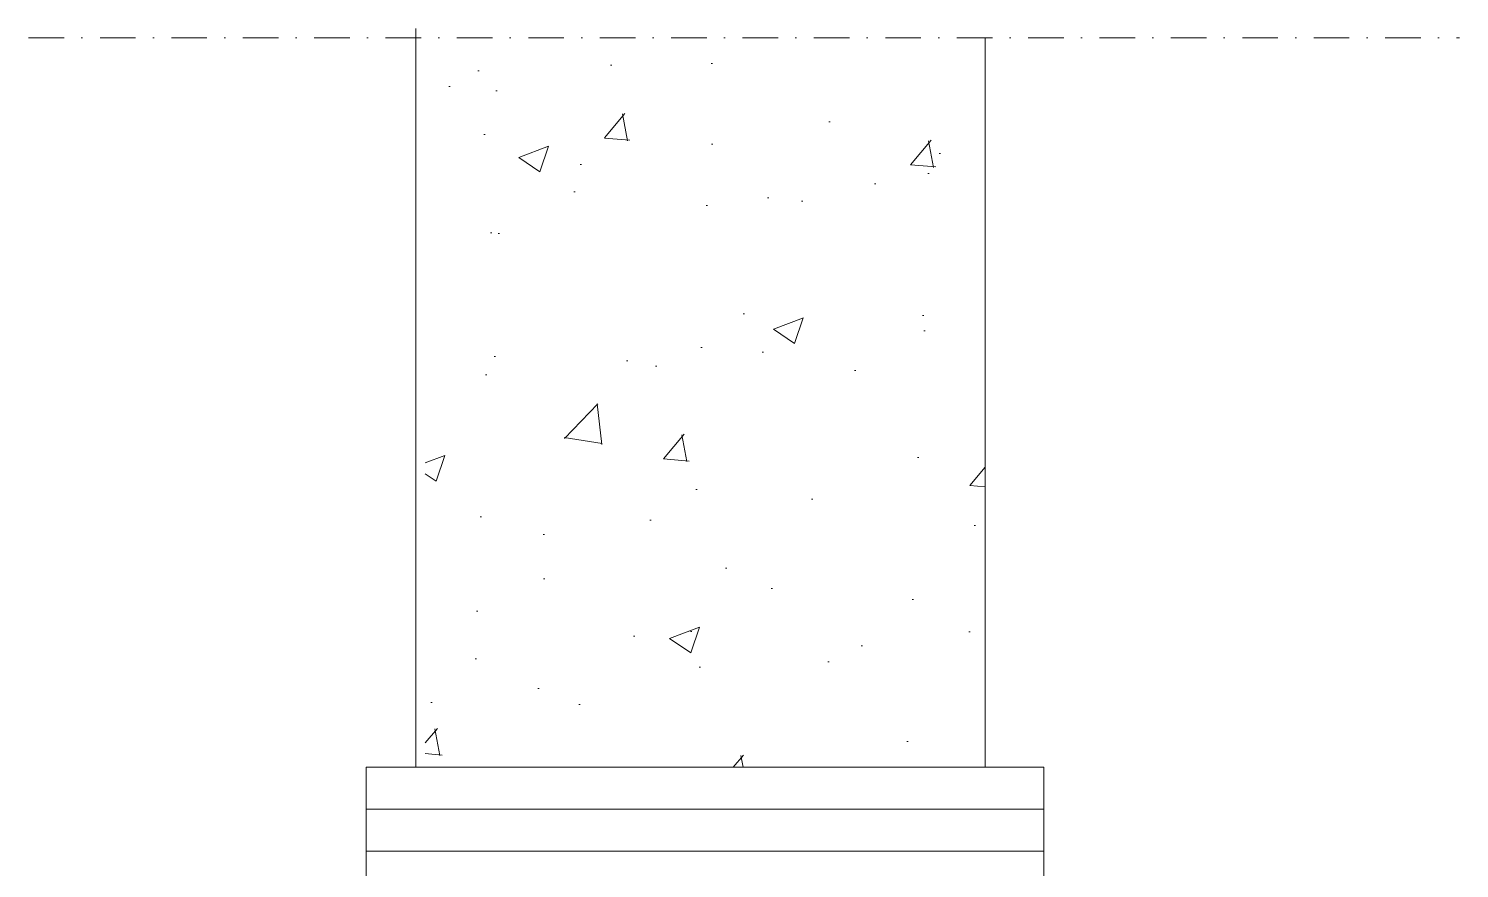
# Model space of a CAD drawing. Header units: millimetres. Extents: x 210628 to 232146, y -111309 to -91563.
# Drawn here: x 221534 to 222045, y -106356 to -106056 of the extents above; entities that cross this region are included whole.
import ezdxf

# ---------------------------------------------------------------- set-up
doc = ezdxf.new("R2010")
doc.units = ezdxf.units.MM
doc.linetypes.add('DASHDOT', pattern=[25.4, 12.7, -6.35, 0, -6.35])
doc.layers.get('0').update_dxf_attribs({"lineweight": 20})
doc.layers.add('ahsap gor', color=24, linetype='Continuous', lineweight=20)

msp = doc.modelspace()

# ---------------------------------------------------------------- hatches: boundary and pattern name
h = msp.add_hatch()
h.set_pattern_fill('AR-CONC', color=256, scale=0.6)
h.set_pattern_definition([(50, (8617.19, 10898.27), (109.3108, -9.56345), [11.43, -125.73]), (355, (8617.19, 10898.27), (-21.146053, 114.634107), [9.144, -100.58435]), (100.451445, (8626.3, 10897.48), (88.16475, 105.07065), [9.714005, -106.854147]), (46.1842, (8617.19, 10928.75), (162.647425, -25.2254), [17.145, -188.595]), (96.63556, (8630.74, 10926.65), (142.44248, 148.45567), [14.57101, -160.28136]), (351.18415, (8617.19, 10928.75), (142.44248, 148.45567), [13.71598, -150.87584]), (21, (8632.43, 10921.13), (90.968635, -61.35912), [11.43, -125.73]), (326, (8632.43, 10921.13), (37.081217, 110.51278), [9.144, -100.584]), (71.451445, (8640.01, 10916.02), (128.04985, 49.15366), [9.714005, -106.853963]), (37.5, (8617.19, 10898.273), (1.853162, 50.7330233), [0, -99.3648, 0, -102.108, 0, -100.965]), (7.5, (8617.19, 10898.273), (40.091798, 60.108345), [0, -58.2168, 0, -97.0788, 0, -38.481]), (327.5, (8583.204, 10898.273), (81.354357, -3.4372464), [0, -38.1, 0, -118.872, 0, -157.734]), (317.5, (8567.964, 10898.27), (88.877509, 15.255895), [0, -49.53, 0, -78.9432, 0, -112.014])])
h.paths.add_polyline_path([(221675.12, -106059.29), (221875.12, -106059.29), (221875.12, -106319.96), (221675.12, -106319.96)])

# ---------------------------------------------------------------- linework, layer by layer
for p, q in [((221671.8, -106319.96, 0), (221671.8, -106056.02, 0)), ((221875.12, -106319.96, 0), (221875.12, -106059.29, 0))]:
    msp.add_line(p, q)
at = {"linetype": 'DASHDOT', "elevation": 0}
msp.add_lwpolyline([(221533.51, -106059.29), (222044.52, -106059.29)], dxfattribs=at)
at = {"layer": 'ahsap gor'}
for p, q in [((221654.13, -106499.96, 0), (221654.13, -106319.96, 0)), ((221654.13, -106319.96, 0), (221896.12, -106319.96, 0)), ((221896.12, -106319.96, 0), (221896.12, -106504.46, 0)), ((221654.13, -106334.96, 0), (221896.12, -106334.96, 0)), ((221654.13, -106349.96, 0), (221896.12, -106349.96, 0))]:
    msp.add_line(p, q, dxfattribs=at)

doc.saveas('drawing.dxf')
